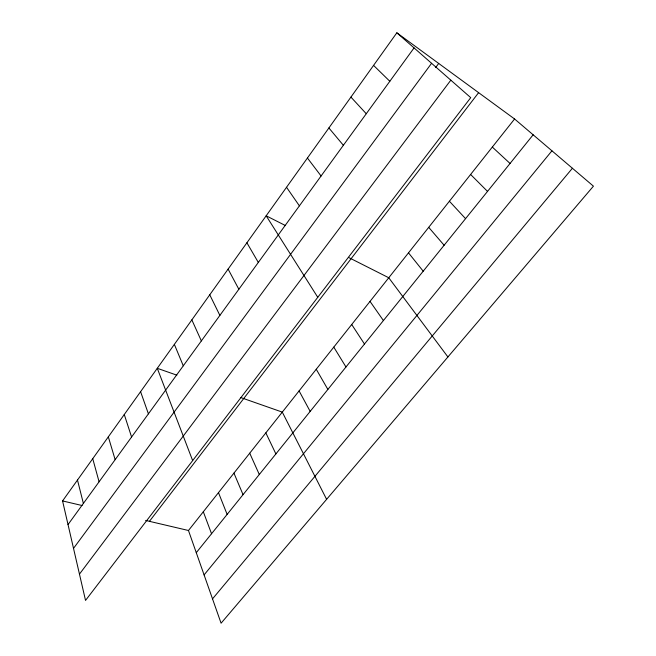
<?xml version="1.0" encoding="UTF-8"?>
<svg xmlns="http://www.w3.org/2000/svg" width="656" height="656" viewBox="0 0 656 656"><rect width="100%" height="100%" fill="white"/><g stroke="black" fill="none" stroke-linecap="round" stroke-linejoin="round"><path stroke-width="0.98" d="M396.839 32.8L470.729 97.646L85.534 600.42L62.566 500.938L396.839 32.8L514.583 118.982L593.434 186.165L221.08 623.2L188.469 530.499L145.616 520.438M68.027 524.579L414.059 47.904M73.521 548.375L431.591 63.296M435.682 67.511L438.7 63.435M79.466 574.123L450.82 80.171M149.437 521.331L478.618 92.652M188.469 530.499L514.583 118.982M196.275 552.68L533.156 134.8M204.09 574.91L551.942 150.814M212.519 598.862L572.409 168.256M62.566 500.938L82.066 505.514M176.849 375.158L157.276 368.303L192.651 460.602M240.85 397.585L282.285 412.107L326.614 499.331M285.581 225.615L266.172 215.799L317.766 297.299M348.434 257.382L388.754 277.759L447.917 356.962M492.32 147.067L510.048 163.459M373.567 65.395L389.828 81.287M470.606 174.471L487.523 191.396M449.401 201.228L465.555 218.653M350.927 97.104L366.269 113.734M428.712 227.337L444.12 245.246M328.886 127.969L343.367 145.288M408.499 252.847L423.202 271.19M307.426 158.022L321.079 175.98M370.025 301.391L383.407 320.546M286.533 187.288L299.398 205.853M351.706 324.507L364.482 344.031M333.781 347.122L345.974 366.983M246.902 242.786L258.325 262.441M316.249 369.254L327.877 389.434M299.087 390.91L310.173 411.402M228.108 269.108L238.858 289.255M209.756 294.806L219.875 315.405M265.836 432.87L275.889 453.919M191.847 319.882L201.351 340.915M249.723 453.198L259.3 474.501M233.938 473.115L243.048 494.657M174.365 344.375L183.278 365.81M218.481 492.631L227.132 514.402M203.319 511.754L211.544 533.738M140.589 391.673L148.412 413.846M124.279 414.518L131.585 437.027M108.33 436.855L115.144 459.667M92.742 458.692L99.081 481.799M77.49 480.044L83.378 503.431"/></g></svg>
